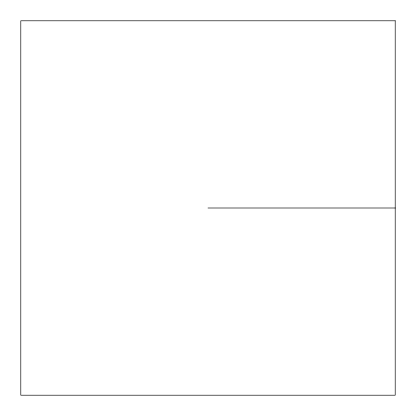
<?xml version="1.0" encoding="UTF-8"?>
<svg xmlns="http://www.w3.org/2000/svg" width="416" height="416" viewBox="0 0 416 416"><rect width="100%" height="100%" fill="white"/><g stroke="black" fill="none" stroke-linecap="round" stroke-linejoin="round"><path stroke-width="0.62" d="M208 208L395.2 208M395.2 20.8L20.8 20.8L20.8 395.2L395.2 395.2L395.2 20.8"/></g></svg>
